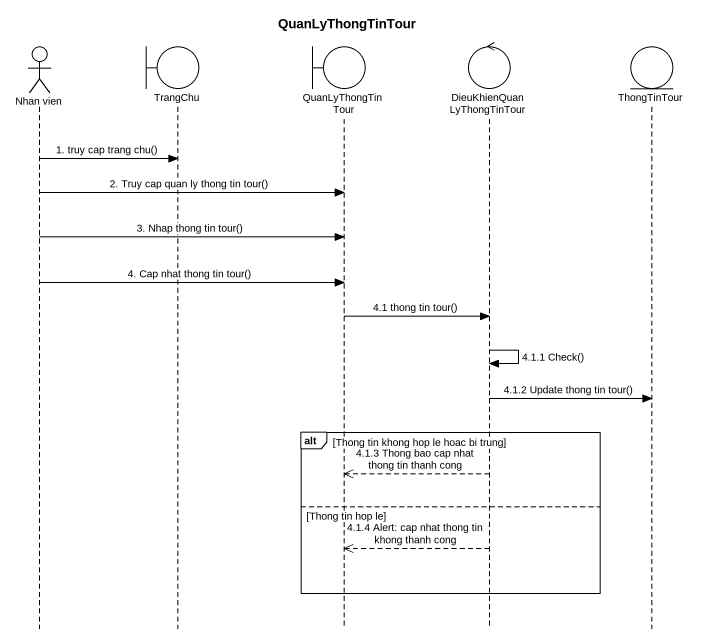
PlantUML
@startuml
title QuanLyThongTinTour
hide footbox
actor "Nhan vien" as Nhan_vien
boundary TrangChu
boundary QuanLyThongTinTour
control DieuKhienQuanLyThongTinTour
entity ThongTinTour

Nhan_vien -> TrangChu : 1. truy cap trang chu()
Nhan_vien -> QuanLyThongTinTour : 2. Truy cap quan ly thong tin tour()
Nhan_vien -> QuanLyThongTinTour : 3. Nhap thong tin tour()
Nhan_vien -> QuanLyThongTinTour : 4. Cap nhat thong tin tour()
QuanLyThongTinTour -> DieuKhienQuanLyThongTinTour : 4.1 thong tin tour()
DieuKhienQuanLyThongTinTour -> DieuKhienQuanLyThongTinTour : 4.1.1 Check()
DieuKhienQuanLyThongTinTour -> ThongTinTour : 4.1.2 Update thong tin tour()
alt Thong tin khong hop le hoac bi trung
  DieuKhienQuanLyThongTinTour -->> QuanLyThongTinTour : 4.1.3 Thong bao cap nhat thong tin thanh cong
else Thong tin hop le
  DieuKhienQuanLyThongTinTour -->> QuanLyThongTinTour : 4.1.4 Alert: cap nhat thong tin khong thanh cong
end
@enduml
